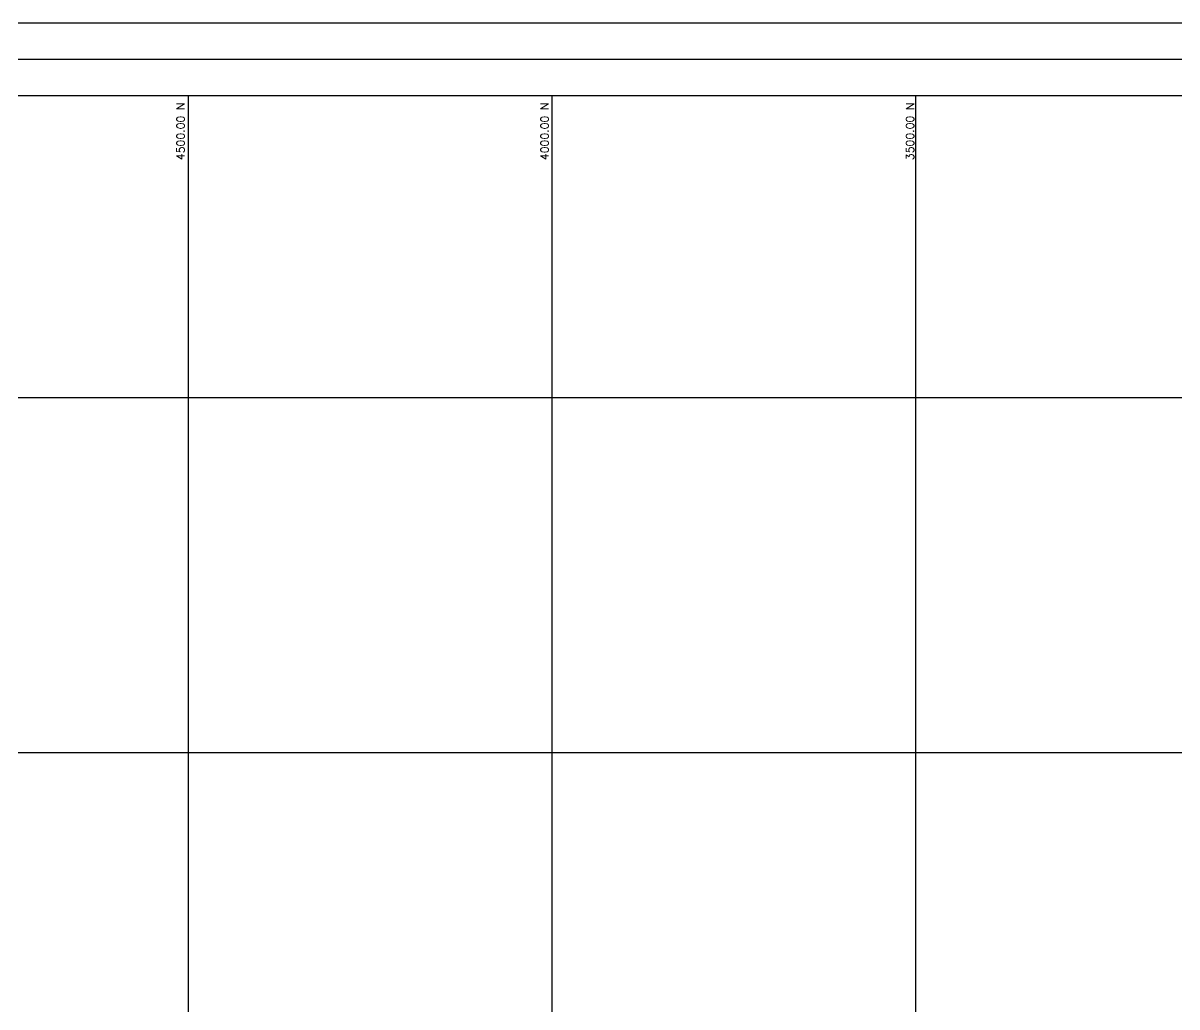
# Model space of a CAD drawing. Extents: x 0 to 28539, y 0 to 9112.
# Drawn here: x 24969 to 26555, y 7759 to 9112 of the extents above; entities that cross this region are included whole.
import ezdxf
from ezdxf.enums import TextEntityAlignment as Align

# ---------------------------------------------------------------- set-up
doc = ezdxf.new("R2010")
doc.units = 0
doc.header["$LTSCALE"] = 10
doc.header["$MEASUREMENT"] = 0
for name, color, linetype in [('COORD', 8, 'CONTINUOUS'), ('COORDENADAS', 1, 'CONTINUOUS'), ('LINEA', 7, 'CONTINUOUS'), ('R80', 2, 'CONTINUOUS')]:
    doc.layers.add(name, color=color, linetype=linetype)
doc.styles.add('SIMPLEX', font='simplex', dxfattribs={"height": 8})

msp = doc.modelspace()

# ---------------------------------------------------------------- linework, layer by layer
at = {"layer": 'COORD'}
for p, q in [((25195.703, 9011.951), (25195.703, 5554.586)), ((25695.703, 9011.951), (25695.703, 5554.586)), ((26195.703, 9011.951), (26195.703, 5554.586)), ((22884.719, 8597.055), (28514.925, 8597.055)), ((22896.117, 8109.043), (28526.323, 8109.043))]:
    msp.add_line(p, q, dxfattribs=at)
at = {"layer": 'COORDENADAS'}
for p, q in [((25195.703, 9011.951), (25195.703, 8911.951)), ((25695.703, 9011.951), (25695.703, 8911.951)), ((26195.703, 9011.951), (26195.703, 8911.951))]:
    msp.add_line(p, q, dxfattribs=at)
at = {"layer": 'LINEA', "color": 1, "elevation": 96}
msp.add_lwpolyline([(27774.336, 5454.586), (27774.336, 9111.951), (22784.719, 9111.951), (22784.719, 5454.586)], close=True, dxfattribs=at)
at = {"layer": 'LINEA', "color": 2, "elevation": 96}
msp.add_lwpolyline([(27724.336, 5504.586), (27724.336, 9061.951), (22834.719, 9061.951), (22834.719, 5504.586)], close=True, dxfattribs=at)
at = {"layer": 'LINEA', "color": 7, "elevation": 96}
msp.add_lwpolyline([(27674.336, 5554.586), (27674.336, 9011.951), (22884.719, 9011.951), (22884.719, 5554.586)], close=True, dxfattribs=at)

# ---------------------------------------------------------------- texts
at = {"layer": 'R80', "style": 'SIMPLEX'}
for s, p in [('4500.00 N', (25191.052, 8962.953)), ('4000.00 N', (25691.329, 8962.953)), ('3500.00 N', (26193.576, 8962.953))]:
    msp.add_text(s, height=11, rotation=90, dxfattribs=at).set_placement(p, align=Align.CENTER)

doc.saveas('drawing.dxf')
